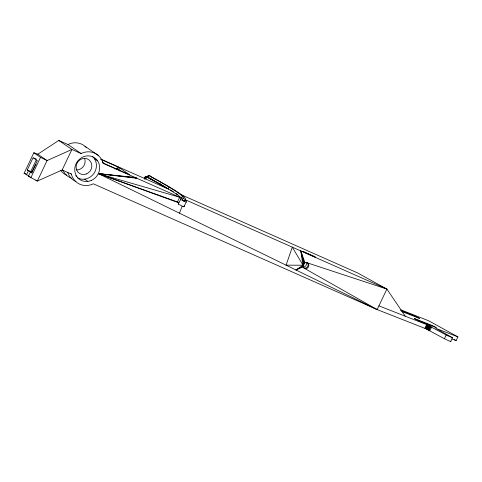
<?xml version="1.0" encoding="UTF-8"?>
<svg xmlns="http://www.w3.org/2000/svg" width="482" height="482" viewBox="0 0 482 482"><rect width="100%" height="100%" fill="white"/><g stroke="black" fill="none" stroke-linecap="round" stroke-linejoin="round"><path stroke-width="0.72" d="M303.1 266.769L300.834 250.935L304.979 262.817A3.103 2.874 -55.5 0 1 308.703 264.461A3.103 2.874 -55.5 0 1 306.823 268.42A3.103 2.874 -55.5 0 1 303.1 266.769L295.984 269.998L303.015 265.214L303.702 263.768L304.979 262.817M179.467 213.177L182.088 206.35M451.989 338.979L456.129 340.599L457.9 336.87L435.758 328.296L452.441 337.665L450.803 341.533L450.309 341.449L445.205 339.147L425.745 328.7L377.153 309.583L98.346 173.61L135.81 178.153L135.942 177.858L179.702 197.252L180.816 199.114L178.274 204.097L182.943 206.477L183.871 206.766L184.214 206.435A111.71 7.206 25.4 0 0 184.166 205.91M28.444 175.779L24.1 173.279L33.842 152.764L37.807 154.21L47.073 160.572L71.902 149.474L81.175 153.589L82.079 153.071A17.274 15.984 -55.5 0 1 102.793 162.253L102.973 163.253L136.9 178.28L135.81 178.153M27.251 170.001L31.926 172.357L27.251 170.001L33.095 157.692L37.367 160.627L31.523 172.936L30.36 172.134L28.408 176.237L37.337 181.081L62.166 169.989L71.902 149.474L58.756 140.449L37.807 154.21M26.468 174.906L28.42 170.803M30.764 171.556L36.295 159.897M32.216 171.743L34.849 166.206A3.103 1.163 -66.1 0 1 35.222 165.501M30.782 177.864L40.518 157.349L33.842 152.764M144.51 178.268L145.456 176.267L147.625 177.081M144.588 178.358L145.57 176.261M144.534 179.208L145.799 176.545L145.456 176.267M145.287 178.792L146.239 176.798L145.799 176.545M145.865 179.099L146.811 177.105L146.239 176.798M182.359 200.319L182.642 199.494L181.401 197.945A107.57 6.941 25.4 0 0 168.79 189.293L165.477 187.323A107.57 6.941 25.4 0 0 149.221 178.207C144.949 176.876 149.402 173.875 151.336 176.81A109.637 7.073 25.4 0 1 185.443 199.024C185.419 202.928 180.069 200.494 183.576 198.132L182.286 196.084A107.57 6.941 25.4 0 0 169.676 187.426L166.362 185.456A107.57 6.941 25.4 0 0 150.107 176.34L148.257 175.328M147.456 177.256L148.366 175.328M147.6 177.34L148.486 175.472M147.793 177.442L148.679 175.575M168.164 188.92L169.049 187.052M181.551 198.108L182.437 196.246M183.871 206.766L186.432 201.771A111.71 7.206 25.4 0 0 185.088 199.644L386.889 289.073L405.248 316.192M70.324 173.339L71.432 174.098L71.619 175.093A17.274 15.984 -55.5 0 0 92.333 184.275L93.237 183.763L377.153 309.583L386.889 289.073L357.686 272.987L180.25 194.312M424.907 328.344L426.672 324.615L446.977 335.418L452.574 337.804M425.311 328.513L427.082 324.784M425.745 328.7L427.516 324.97M426.209 328.911L427.98 325.175M426.691 329.128L428.462 325.398M427.179 329.357L428.95 325.627M427.667 329.586L429.438 325.856M428.143 329.821L429.914 326.091M428.606 330.056L430.378 326.326M429.046 330.278L430.818 326.549M429.824 330.694L431.595 326.959M444.428 338.732L446.199 335.002M178.274 204.097L178.557 203.277L177.484 201.916L98.346 173.61L134.984 177.436M184.226 201.205L184.558 200.886A109.637 7.073 25.4 0 0 184.51 200.373M295.984 269.998L302.961 266.004M58.756 140.449L68.022 144.558L68.926 144.046A17.274 15.984 -55.5 0 1 86.489 147.745M116.343 168.839L119.024 167.465L129.73 174.821L104.913 163.82L102.226 161.976M114.77 168.965L119.024 167.465L119.373 171.08M185.112 199.343L183.244 198.451M186.082 202.103L180.485 199.434M178.647 202.771L98.346 173.61L135.942 177.858M98.346 173.61L179.702 197.252L177.484 201.916L178.834 202.512M307.233 262.823L386.889 289.073M24.1 173.279L26.082 173.996M400.982 309.902L428.691 320.789L457.9 336.87M400.494 310.384L415.357 316.228L419.569 318.415L401.855 311.535M378.924 305.853L426.672 324.615M100.726 159.054L166.597 188.257L163.94 186.679A105.498 6.808 25.4 0 0 147.998 177.738L146.811 177.105M62.166 169.989L71.432 174.098M33.68 157.951L36.017 158.988M30.36 172.134L32.113 172.911M28.408 176.237L30.384 177.111M100.877 159.415L119.024 167.465M40.518 157.349L47.073 160.572L37.337 181.081L35.837 180.057M148.552 177.665L149.89 178.376M149.763 178.117L151.035 178.798M454.183 339.527L456.129 340.599M304.576 268.414L377.153 309.583M450.29 341.148L450.803 341.533M84.989 146.287L98.135 155.312M94.412 158.668L97.641 160.886M68.022 144.558L81.175 153.589M84.669 179.177L87.905 181.401M75.686 175.719L76.765 176.46M304.287 263.208L300.834 250.935L303.702 263.768M306.395 262.937A3.103 2.874 -55.5 0 1 302.901 267.01M306.516 262.335A3.103 2.874 -55.5 0 1 307.389 266.98A3.103 2.874 -55.5 0 1 302.726 266.968M304.642 262.419A3.103 2.874 -55.5 0 1 303.25 265.184M66.661 175.219A17.274 15.984 -55.5 0 1 60.732 170.459M71.848 178.388A17.274 15.984 -55.5 0 1 62.859 170.062M84.754 158.795A8.272 7.658 -55.5 0 1 76.361 169.941M75.927 181.581A17.274 15.984 -55.5 0 1 67.739 172.429M92.285 156.295A13.135 12.152 -55.5 0 1 93.9 173.466A13.135 12.152 -55.5 0 1 77.216 177.713M35.644 164.892A3.103 1.163 -66.1 0 1 36.072 164.422M151.673 179.141A111.71 7.206 25.4 0 1 152.866 179.786M159.488 183.431A111.71 7.206 25.4 0 1 160.711 184.112M150.45 178.671A109.637 7.073 25.4 0 1 154.385 180.816M155.017 181.166A109.637 7.073 25.4 0 1 158.717 183.22M159.313 183.552A109.637 7.073 25.4 0 1 166.423 187.618M167.603 188.305A109.637 7.073 25.4 0 1 168.748 188.986M170.393 189.974A109.637 7.073 25.4 0 1 173.436 191.836M176.129 193.553A109.637 7.073 25.4 0 1 177.918 194.74M292.321 247.164L286.067 265.166L303.015 265.214L292.321 247.164M414.46 318.554L418.587 320.753L436.3 327.627L432.083 325.44L414.46 318.554M314.144 256.291L302.744 251.236L304.359 252.345L315.758 257.4L314.144 256.291M91.104 180.539A13.135 12.152 -55.5 0 0 95.52 158.518A13.135 12.152 -55.5 0 0 74.993 166.971A13.135 12.152 -55.5 0 0 91.104 180.539M86.429 173.93A8.272 7.658 -55.5 0 0 89.206 160.054A8.272 7.658 -55.5 0 0 76.276 165.38A8.272 7.658 -55.5 0 0 86.429 173.93"/></g></svg>
